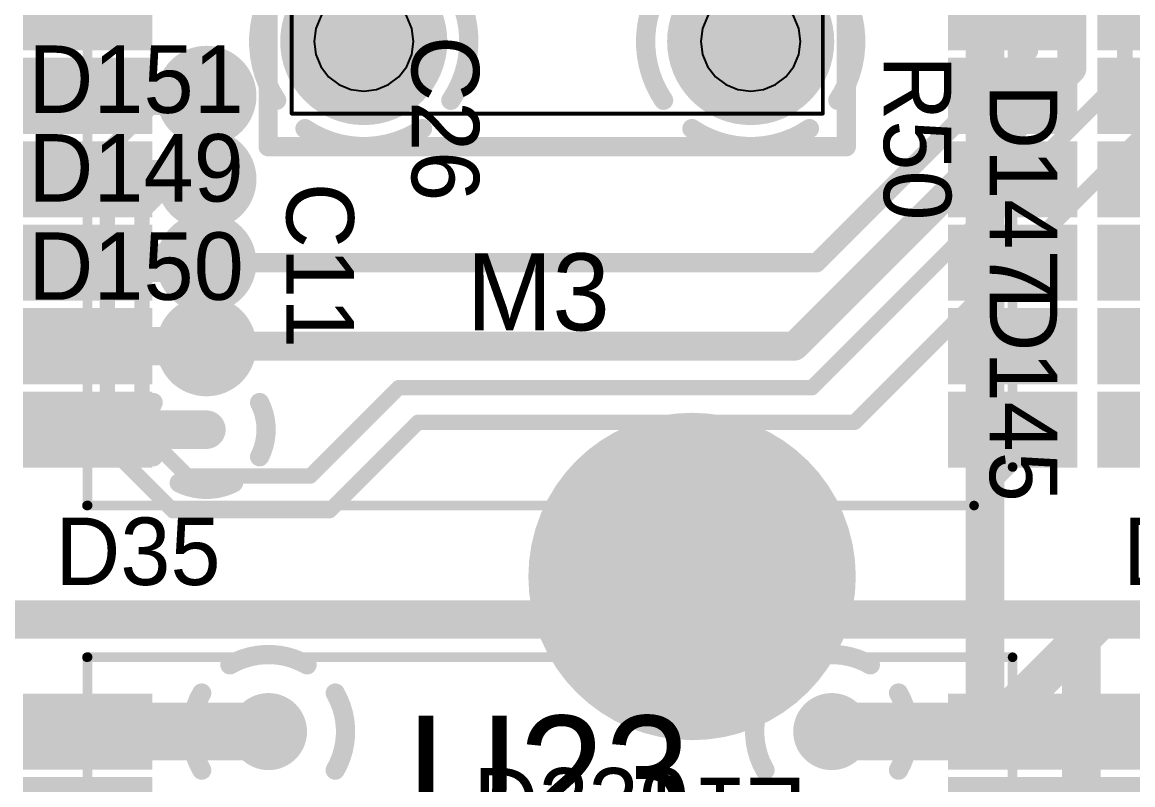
# Model space of a CAD drawing. Extents: x 11.67 to 17.2, y 3.98 to 12.28.
# Drawn here: x 12.776 to 13.353, y 8.045 to 8.441 of the extents above; entities that cross this region are included whole.
import ezdxf

# ---------------------------------------------------------------- set-up
doc = ezdxf.new("R2010")
doc.units = 0
doc.layers.get('0').update_dxf_attribs({"linetype": 'CONTINUOUS'})
for name, color, linetype in [('BOTTOMLAYER', 5, 'CONTINUOUS'), ('BOTTOMOVERLAY', 54, 'CONTINUOUS'), ('BOTTOMSOLDER', 6, 'CONTINUOUS'), ('INTERNALPLANE1', 76, 'CONTINUOUS'), ('MECHANICAL10', 56, 'CONTINUOUS'), ('MECHANICAL6', 56, 'CONTINUOUS'), ('MECHANICAL8', 56, 'CONTINUOUS'), ('MECHANICAL9', 56, 'CONTINUOUS'), ('MIDLAYER1', 16, 'CONTINUOUS'), ('MULTILAYER', 9, 'CONTINUOUS'), ('TOPLAYER', 1, 'CONTINUOUS'), ('TOPOVERLAY', 2, 'CONTINUOUS'), ('TOPPASTE', 8, 'CONTINUOUS'), ('TOPSOLDER', 216, 'CONTINUOUS')]:
    doc.layers.add(name, color=color, linetype=linetype)

# ---------------------------------------------------------------- blocks, each defined once
blk = doc.blocks.new('SMA_TH_HL_SMA_KHD4_B_40')
at = {"layer": 'BOTTOMLAYER', "const_width": 0.03937}
for points in [[(-0.12008, 0.10039, 1), (-0.08071, 0.10039, 1)], [(0.08071, 0.10039, 1), (0.12008, 0.10039, 1)], [(-0.01969, 0, 1), (0.01969, 0, 1)], [(-0.12008, -0.10039, 1), (-0.08071, -0.10039, 1)], [(0.08071, -0.10039, 1), (0.12008, -0.10039, 1)]]:
    blk.add_lwpolyline(points, format="xyb", close=True, dxfattribs=at)
at = {"layer": 'BOTTOMOVERLAY', "const_width": 0.01}
for points in [[(-0.155, -0.15), (-0.155, 0.15)], [(0.155, 0.15), (-0.155, 0.15)], [(0.155, -0.15), (0.155, 0.15)], [(0.155, -0.15), (-0.155, -0.15)]]:
    blk.add_lwpolyline(points, dxfattribs=at)
at = {"layer": 'BOTTOMOVERLAY'}
for points, const_width in [([(-0.1575, 0.15, 1), (-0.1525, 0.15, 1)], 0.005), ([(-0.1575, 0.15, 1), (-0.1525, 0.15, 1)], 0.005), ([(0.1525, 0.15, 1), (0.1575, 0.15, 1)], 0.005), ([(0.1525, 0.15, 1), (0.1575, 0.15, 1)], 0.005), ([(0.07433, 0, 1), (-0.07433, 0, 1)], 0.01), ([(-0.07683, 0, 1), (-0.07183, 0, 1)], 0.005), ([(0.07183, 0, 1), (0.07683, 0, 1)], 0.005), ([(-0.1575, -0.15, 1), (-0.1525, -0.15, 1)], 0.005), ([(-0.1575, -0.15, 1), (-0.1525, -0.15, 1)], 0.005), ([(0.1525, -0.15, 1), (0.1575, -0.15, 1)], 0.005), ([(0.1525, -0.15, 1), (0.1575, -0.15, 1)], 0.005)]:
    blk.add_lwpolyline(points, format="xyb", close=True, dxfattribs=dict(at, const_width=const_width))
at = {"layer": 'BOTTOMSOLDER', "const_width": 0.04337}
for points in [[(-0.12208, 0.10039, 1), (-0.07871, 0.10039, 1)], [(0.07871, 0.10039, 1), (0.12208, 0.10039, 1)], [(-0.02168, 0, 1), (0.02168, 0, 1)], [(-0.12208, -0.10039, 1), (-0.07871, -0.10039, 1)], [(0.07871, -0.10039, 1), (0.12208, -0.10039, 1)]]:
    blk.add_lwpolyline(points, format="xyb", close=True, dxfattribs=at)
at = {"layer": 'INTERNALPLANE1', "const_width": 0.01}
for points in [[(-0.13088, 0.1456, -0.305731), (-0.0699, 0.1456)], [(0.0699, 0.1456, -0.305731), (0.13089, 0.1456)], [(-0.1456, 0.0699, -0.305731), (-0.1456, 0.13089)], [(-0.05519, 0.13089, -0.305731), (-0.05519, 0.0699)], [(0.05519, 0.0699, -0.305731), (0.05519, 0.13089)], [(0.1456, 0.13089, -0.305731), (0.1456, 0.0699)], [(-0.0699, 0.05519, -0.305731), (-0.13088, 0.05519)], [(0.13089, 0.05519, -0.305731), (0.0699, 0.05519)], [(-0.13088, -0.05519, -0.305731), (-0.0699, -0.05519)], [(0.0699, -0.05519, -0.305731), (0.13089, -0.05519)], [(-0.1456, -0.13088, -0.305731), (-0.1456, -0.0699)], [(-0.05519, -0.0699, -0.305731), (-0.05519, -0.13088)], [(0.05519, -0.13088, -0.305731), (0.05519, -0.0699)], [(0.1456, -0.0699, -0.305731), (0.1456, -0.13088)], [(-0.0699, -0.1456, -0.305731), (-0.13088, -0.1456)], [(0.13089, -0.1456, -0.305731), (0.0699, -0.1456)]]:
    blk.add_lwpolyline(points, format="xyb", dxfattribs=at)
at = {"layer": 'INTERNALPLANE1'}
for points, const_width in [([(-0.13338, 0.1456, 1), (-0.12838, 0.1456, 1)], 0.005), ([(-0.0724, 0.1456, 1), (-0.0674, 0.1456, 1)], 0.005), ([(0.0674, 0.1456, 1), (0.0724, 0.1456, 1)], 0.005), ([(0.12839, 0.1456, 1), (0.13339, 0.1456, 1)], 0.005), ([(-0.1481, 0.13089, 1), (-0.1431, 0.13089, 1)], 0.005), ([(-0.05769, 0.13089, 1), (-0.05269, 0.13089, 1)], 0.005), ([(0.05269, 0.13089, 1), (0.05769, 0.13089, 1)], 0.005), ([(0.1431, 0.13089, 1), (0.1481, 0.13089, 1)], 0.005), ([(-0.1481, 0.0699, 1), (-0.1431, 0.0699, 1)], 0.005), ([(-0.05769, 0.0699, 1), (-0.05269, 0.0699, 1)], 0.005), ([(0.05269, 0.0699, 1), (0.05769, 0.0699, 1)], 0.005), ([(0.1431, 0.0699, 1), (0.1481, 0.0699, 1)], 0.005), ([(-0.13338, 0.05519, 1), (-0.12838, 0.05519, 1)], 0.005), ([(-0.0724, 0.05519, 1), (-0.0674, 0.05519, 1)], 0.005), ([(0.0674, 0.05519, 1), (0.0724, 0.05519, 1)], 0.005), ([(0.12839, 0.05519, 1), (0.13339, 0.05519, 1)], 0.005), ([(-0.02476, 0, 1), (0.02476, 0, 1)], 0.04953), ([(-0.13338, -0.05519, 1), (-0.12838, -0.05519, 1)], 0.005), ([(-0.0724, -0.05519, 1), (-0.0674, -0.05519, 1)], 0.005), ([(0.0674, -0.05519, 1), (0.0724, -0.05519, 1)], 0.005), ([(0.12839, -0.05519, 1), (0.13339, -0.05519, 1)], 0.005), ([(-0.1481, -0.0699, 1), (-0.1431, -0.0699, 1)], 0.005), ([(-0.05769, -0.0699, 1), (-0.05269, -0.0699, 1)], 0.005), ([(0.05269, -0.0699, 1), (0.05769, -0.0699, 1)], 0.005), ([(0.1431, -0.0699, 1), (0.1481, -0.0699, 1)], 0.005), ([(-0.1481, -0.13088, 1), (-0.1431, -0.13088, 1)], 0.005), ([(-0.05769, -0.13088, 1), (-0.05269, -0.13088, 1)], 0.005), ([(0.05269, -0.13088, 1), (0.05769, -0.13088, 1)], 0.005), ([(0.1431, -0.13088, 1), (0.1481, -0.13088, 1)], 0.005), ([(-0.13338, -0.1456, 1), (-0.12838, -0.1456, 1)], 0.005), ([(-0.0724, -0.1456, 1), (-0.0674, -0.1456, 1)], 0.005), ([(0.0674, -0.1456, 1), (0.0724, -0.1456, 1)], 0.005), ([(0.12839, -0.1456, 1), (0.13339, -0.1456, 1)], 0.005)]:
    blk.add_lwpolyline(points, format="xyb", close=True, dxfattribs=dict(at, const_width=const_width))
at = {"layer": 'MECHANICAL6', "const_width": 0.002}
for points in [[(0.1378, 0.1378), (-0.13779, 0.1378)], [(-0.13779, -0.13779), (-0.13779, 0.1378)], [(0.1378, -0.13779), (0.1378, 0.1378)], [(0.1378, -0.13779), (-0.13779, -0.13779)]]:
    blk.add_lwpolyline(points, dxfattribs=at)
at = {"layer": 'MECHANICAL6', "const_width": 0.001}
for points in [[(-0.13829, 0.1378, 1), (-0.13729, 0.1378, 1)], [(-0.13829, 0.1378, 1), (-0.13729, 0.1378, 1)], [(0.1373, 0.1378, 1), (0.1383, 0.1378, 1)], [(0.1373, 0.1378, 1), (0.1383, 0.1378, 1)], [(-0.13829, -0.13779, 1), (-0.13729, -0.13779, 1)], [(-0.13829, -0.13779, 1), (-0.13729, -0.13779, 1)], [(0.1373, -0.13779, 1), (0.1383, -0.13779, 1)], [(0.1373, -0.13779, 1), (0.1383, -0.13779, 1)]]:
    blk.add_lwpolyline(points, format="xyb", close=True, dxfattribs=at)
at = {"layer": 'MECHANICAL8'}
for p, q in [((-0.1396, -0.13599), (-0.14035, -0.13779)), ((-0.14035, -0.13779), (-0.1396, -0.1396)), ((-0.13779, -0.13524), (-0.1396, -0.13599)), ((-0.13599, -0.13599), (-0.13779, -0.13524)), ((-0.13524, -0.13779), (-0.13599, -0.13599)), ((-0.13599, -0.1396), (-0.13524, -0.13779)), ((-0.1396, -0.1396), (-0.13779, -0.14035)), ((-0.13779, -0.14035), (-0.13599, -0.1396))]:
    blk.add_line(p, q, dxfattribs=at)
at = {"layer": 'MECHANICAL9'}
for p, q in [((-0.1133, 0.12274), (-0.11864, 0.11864)), ((-0.10707, 0.12532), (-0.1133, 0.12274)), ((-0.10039, 0.1262), (-0.10707, 0.12532)), ((-0.09371, 0.12532), (-0.10039, 0.1262)), ((-0.08748, 0.12274), (-0.09371, 0.12532)), ((-0.08214, 0.11864), (-0.08748, 0.12274)), ((0.08748, 0.12274), (0.08214, 0.11864)), ((0.09371, 0.12532), (0.08748, 0.12274)), ((0.10039, 0.1262), (0.09371, 0.12532)), ((0.10707, 0.12532), (0.10039, 0.1262)), ((0.1133, 0.12274), (0.10707, 0.12532)), ((0.11864, 0.11864), (0.1133, 0.12274)), ((-0.11864, 0.11864), (-0.12274, 0.1133)), ((-0.07804, 0.1133), (-0.08214, 0.11864)), ((0.08214, 0.11864), (0.07804, 0.1133)), ((0.12274, 0.1133), (0.11864, 0.11864)), ((-0.12274, 0.1133), (-0.12532, 0.10707)), ((-0.07546, 0.10707), (-0.07804, 0.1133)), ((0.07804, 0.1133), (0.07546, 0.10707)), ((0.12532, 0.10707), (0.12274, 0.1133)), ((-0.12532, 0.10707), (-0.1262, 0.10039)), ((-0.07458, 0.10039), (-0.07546, 0.10707)), ((0.07546, 0.10707), (0.07458, 0.10039)), ((0.1262, 0.10039), (0.12532, 0.10707)), ((-0.1262, 0.10039), (-0.12532, 0.09371)), ((-0.07546, 0.09371), (-0.07458, 0.10039)), ((0.07458, 0.10039), (0.07546, 0.09371)), ((0.12532, 0.09371), (0.1262, 0.10039)), ((-0.12532, 0.09371), (-0.12274, 0.08748)), ((-0.07804, 0.08748), (-0.07546, 0.09371)), ((0.07546, 0.09371), (0.07804, 0.08748)), ((0.12274, 0.08748), (0.12532, 0.09371)), ((-0.12274, 0.08748), (-0.11864, 0.08214)), ((-0.08214, 0.08214), (-0.07804, 0.08748)), ((0.07804, 0.08748), (0.08214, 0.08214)), ((0.11864, 0.08214), (0.12274, 0.08748)), ((-0.11864, 0.08214), (-0.1133, 0.07804)), ((-0.08748, 0.07804), (-0.08214, 0.08214)), ((0.08214, 0.08214), (0.08748, 0.07804)), ((0.1133, 0.07804), (0.11864, 0.08214)), ((-0.1133, 0.07804), (-0.10707, 0.07546)), ((-0.10707, 0.07546), (-0.10039, 0.07458)), ((-0.10039, 0.07458), (-0.09371, 0.07546)), ((-0.09371, 0.07546), (-0.08748, 0.07804)), ((0.08748, 0.07804), (0.09371, 0.07546)), ((0.09371, 0.07546), (0.10039, 0.07458)), ((0.10039, 0.07458), (0.10707, 0.07546)), ((0.10707, 0.07546), (0.1133, 0.07804)), ((-0.00668, 0.02493), (-0.01291, 0.02235)), ((0, 0.02581), (-0.00668, 0.02493)), ((0.00668, 0.02493), (0, 0.02581)), ((0.01291, 0.02235), (0.00668, 0.02493)), ((-0.01825, 0.01825), (-0.02235, 0.01291)), ((-0.01291, 0.02235), (-0.01825, 0.01825)), ((0.01825, 0.01825), (0.01291, 0.02235)), ((0.02235, 0.01291), (0.01825, 0.01825)), ((-0.02235, 0.01291), (-0.02493, 0.00668)), ((0.02493, 0.00668), (0.02235, 0.01291)), ((-0.02493, 0.00668), (-0.02581, 0)), ((0.02581, 0), (0.02493, 0.00668)), ((-0.02581, 0), (-0.02493, -0.00668)), ((0.02493, -0.00668), (0.02581, 0)), ((-0.02493, -0.00668), (-0.02235, -0.01291)), ((0.02235, -0.01291), (0.02493, -0.00668)), ((-0.02235, -0.01291), (-0.01825, -0.01825)), ((0.01825, -0.01825), (0.02235, -0.01291)), ((-0.01825, -0.01825), (-0.01291, -0.02235)), ((-0.01291, -0.02235), (-0.00668, -0.02493)), ((0.00668, -0.02493), (0.01291, -0.02235)), ((0.01291, -0.02235), (0.01825, -0.01825)), ((-0.00668, -0.02493), (0, -0.02581)), ((0, -0.02581), (0.00668, -0.02493)), ((-0.10039, -0.07458), (-0.10707, -0.07546)), ((-0.09371, -0.07546), (-0.10039, -0.07458)), ((0.10039, -0.07458), (0.09371, -0.07546)), ((0.10707, -0.07546), (0.10039, -0.07458)), ((-0.1133, -0.07804), (-0.11864, -0.08214)), ((-0.10707, -0.07546), (-0.1133, -0.07804)), ((-0.08748, -0.07804), (-0.09371, -0.07546)), ((-0.08214, -0.08214), (-0.08748, -0.07804)), ((0.08748, -0.07804), (0.08214, -0.08214)), ((0.09371, -0.07546), (0.08748, -0.07804)), ((0.1133, -0.07804), (0.10707, -0.07546)), ((0.11864, -0.08214), (0.1133, -0.07804)), ((-0.11864, -0.08214), (-0.12274, -0.08748)), ((-0.07804, -0.08748), (-0.08214, -0.08214)), ((0.08214, -0.08214), (0.07804, -0.08748)), ((0.12274, -0.08748), (0.11864, -0.08214)), ((-0.12274, -0.08748), (-0.12532, -0.09371)), ((-0.07546, -0.09371), (-0.07804, -0.08748)), ((0.07804, -0.08748), (0.07546, -0.09371)), ((0.12532, -0.09371), (0.12274, -0.08748)), ((-0.12532, -0.09371), (-0.1262, -0.10039)), ((-0.07458, -0.10039), (-0.07546, -0.09371)), ((0.07546, -0.09371), (0.07458, -0.10039)), ((0.1262, -0.10039), (0.12532, -0.09371)), ((-0.1262, -0.10039), (-0.12532, -0.10707)), ((-0.07546, -0.10707), (-0.07458, -0.10039)), ((0.07458, -0.10039), (0.07546, -0.10707)), ((0.12532, -0.10707), (0.1262, -0.10039)), ((-0.12532, -0.10707), (-0.12274, -0.1133)), ((-0.07804, -0.1133), (-0.07546, -0.10707)), ((0.07546, -0.10707), (0.07804, -0.1133)), ((0.12274, -0.1133), (0.12532, -0.10707)), ((-0.12274, -0.1133), (-0.11864, -0.11864)), ((-0.08214, -0.11864), (-0.07804, -0.1133)), ((0.07804, -0.1133), (0.08214, -0.11864)), ((0.11864, -0.11864), (0.12274, -0.1133)), ((-0.11864, -0.11864), (-0.1133, -0.12274)), ((-0.08748, -0.12274), (-0.08214, -0.11864)), ((0.08214, -0.11864), (0.08748, -0.12274)), ((0.1133, -0.12274), (0.11864, -0.11864)), ((-0.1133, -0.12274), (-0.10707, -0.12532)), ((-0.10707, -0.12532), (-0.10039, -0.1262)), ((-0.10039, -0.1262), (-0.09371, -0.12532)), ((-0.09371, -0.12532), (-0.08748, -0.12274)), ((0.08748, -0.12274), (0.09371, -0.12532)), ((0.09371, -0.12532), (0.10039, -0.1262)), ((0.10039, -0.1262), (0.10707, -0.12532)), ((0.10707, -0.12532), (0.1133, -0.12274))]:
    blk.add_line(p, q, dxfattribs=at)
at = {"layer": 'MIDLAYER1', "const_width": 0.03937}
for points in [[(-0.12008, 0.10039, 1), (-0.08071, 0.10039, 1)], [(0.08071, 0.10039, 1), (0.12008, 0.10039, 1)], [(-0.01969, 0, 1), (0.01969, 0, 1)], [(-0.12008, -0.10039, 1), (-0.08071, -0.10039, 1)], [(0.08071, -0.10039, 1), (0.12008, -0.10039, 1)]]:
    blk.add_lwpolyline(points, format="xyb", close=True, dxfattribs=at)
at = {"layer": 'MULTILAYER', "const_width": 0.03937}
for points in [[(-0.12008, 0.10039, 1), (-0.08071, 0.10039, 1)], [(0.08071, 0.10039, 1), (0.12008, 0.10039, 1)], [(-0.01969, 0, 1), (0.01969, 0, 1)], [(-0.12008, -0.10039, 1), (-0.08071, -0.10039, 1)], [(0.08071, -0.10039, 1), (0.12008, -0.10039, 1)]]:
    blk.add_lwpolyline(points, format="xyb", close=True, dxfattribs=at)
at = {"layer": 'TOPLAYER', "const_width": 0.03937}
for points in [[(-0.12008, 0.10039, 1), (-0.08071, 0.10039, 1)], [(0.08071, 0.10039, 1), (0.12008, 0.10039, 1)], [(-0.01969, 0, 1), (0.01969, 0, 1)], [(-0.12008, -0.10039, 1), (-0.08071, -0.10039, 1)], [(0.08071, -0.10039, 1), (0.12008, -0.10039, 1)]]:
    blk.add_lwpolyline(points, format="xyb", close=True, dxfattribs=at)
at = {"layer": 'TOPSOLDER', "const_width": 0.04337}
for points in [[(-0.12208, 0.10039, 1), (-0.07871, 0.10039, 1)], [(0.07871, 0.10039, 1), (0.12208, 0.10039, 1)], [(-0.02168, 0, 1), (0.02168, 0, 1)], [(-0.12208, -0.10039, 1), (-0.07871, -0.10039, 1)], [(0.07871, -0.10039, 1), (0.12208, -0.10039, 1)]]:
    blk.add_lwpolyline(points, format="xyb", close=True, dxfattribs=at)
blk = doc.blocks.new('LB1020B_61')
at = {"layer": 'TOPLAYER'}
for points in [[(0.45047, 0.06622), (0.50953, 0.06622), (0.45047, 0.09772), (0.50953, 0.09772)], [(0.45047, 0.02291), (0.50953, 0.02291), (0.45047, 0.05441), (0.50953, 0.05441)]]:
    blk.add_solid(points, dxfattribs=at)
at = {"layer": 'TOPPASTE'}
for points in [[(0.45047, 0.06622), (0.50953, 0.06622), (0.45047, 0.09772), (0.50953, 0.09772)], [(0.45047, 0.02291), (0.50953, 0.02291), (0.45047, 0.05441), (0.50953, 0.05441)]]:
    blk.add_solid(points, dxfattribs=at)
at = {"layer": 'TOPSOLDER'}
for points in [[(0.44647, 0.06222), (0.51353, 0.06222), (0.44647, 0.10172), (0.51353, 0.10172)], [(0.44647, 0.01891), (0.51353, 0.01891), (0.44647, 0.05841), (0.51353, 0.05841)]]:
    blk.add_solid(points, dxfattribs=at)
blk = doc.blocks.new('LB1020B_67')
at = {"layer": 'TOPLAYER'}
for points in [[(-0.02953, 0.57488), (0.02953, 0.57488), (-0.02953, 0.60638), (0.02953, 0.60638)], [(0.45047, 0.57488), (0.50953, 0.57488), (0.45047, 0.60638), (0.50953, 0.60638)], [(-0.02953, 0.53157), (0.02953, 0.53157), (-0.02953, 0.56307), (0.02953, 0.56307)], [(0.45047, 0.53157), (0.50953, 0.53157), (0.45047, 0.56307), (0.50953, 0.56307)], [(-0.02953, 0.48827), (0.02953, 0.48827), (-0.02953, 0.51976), (0.02953, 0.51976)], [(0.45047, 0.48827), (0.50953, 0.48827), (0.45047, 0.51976), (0.50953, 0.51976)], [(-0.02953, 0.44496), (0.02953, 0.44496), (-0.02953, 0.47646), (0.02953, 0.47646)], [(0.45047, 0.44496), (0.50953, 0.44496), (0.45047, 0.47646), (0.50953, 0.47646)], [(-0.02953, 0.40165), (0.02953, 0.40165), (-0.02953, 0.43315), (0.02953, 0.43315)], [(0.45047, 0.40165), (0.50953, 0.40165), (0.45047, 0.43315), (0.50953, 0.43315)], [(-0.02953, 0.35835), (0.02953, 0.35835), (-0.02953, 0.38984), (0.02953, 0.38984)], [(0.45047, 0.35835), (0.50953, 0.35835), (0.45047, 0.38984), (0.50953, 0.38984)]]:
    blk.add_solid(points, dxfattribs=at)
at = {"layer": 'TOPOVERLAY', "const_width": 0.005}
for points in [[(0.02, 0.63), (0, 0.61)], [(0.48031, 0.63), (0.02, 0.63)], [(0.48, 0.62992), (0.48, 0)], [(0, 0.61), (0, 0.00008)]]:
    blk.add_lwpolyline(points, dxfattribs=at)
at = {"layer": 'TOPOVERLAY', "const_width": 0.0025}
for points in [[(0.01875, 0.63, 1), (0.02125, 0.63, 1)], [(0.01875, 0.63, 1), (0.02125, 0.63, 1)], [(0.47875, 0.62992, 1), (0.48125, 0.62992, 1)], [(0.47907, 0.63, 1), (0.48157, 0.63, 1)], [(-0.00125, 0.61, 1), (0.00125, 0.61, 1)], [(-0.00125, 0.61, 1), (0.00125, 0.61, 1)]]:
    blk.add_lwpolyline(points, format="xyb", close=True, dxfattribs=at)
at = {"layer": 'TOPPASTE'}
for points in [[(-0.02953, 0.57488), (0.02953, 0.57488), (-0.02953, 0.60638), (0.02953, 0.60638)], [(0.45047, 0.57488), (0.50953, 0.57488), (0.45047, 0.60638), (0.50953, 0.60638)], [(-0.02953, 0.53157), (0.02953, 0.53157), (-0.02953, 0.56307), (0.02953, 0.56307)], [(0.45047, 0.53157), (0.50953, 0.53157), (0.45047, 0.56307), (0.50953, 0.56307)], [(-0.02953, 0.48827), (0.02953, 0.48827), (-0.02953, 0.51976), (0.02953, 0.51976)], [(0.45047, 0.48827), (0.50953, 0.48827), (0.45047, 0.51976), (0.50953, 0.51976)], [(-0.02953, 0.44496), (0.02953, 0.44496), (-0.02953, 0.47646), (0.02953, 0.47646)], [(0.45047, 0.44496), (0.50953, 0.44496), (0.45047, 0.47646), (0.50953, 0.47646)], [(-0.02953, 0.40165), (0.02953, 0.40165), (-0.02953, 0.43315), (0.02953, 0.43315)], [(0.45047, 0.40165), (0.50953, 0.40165), (0.45047, 0.43315), (0.50953, 0.43315)], [(-0.02953, 0.35835), (0.02953, 0.35835), (-0.02953, 0.38984), (0.02953, 0.38984)], [(0.45047, 0.35835), (0.50953, 0.35835), (0.45047, 0.38984), (0.50953, 0.38984)]]:
    blk.add_solid(points, dxfattribs=at)
at = {"layer": 'TOPSOLDER'}
for points in [[(-0.03353, 0.57088), (0.03353, 0.57088), (-0.03353, 0.61038), (0.03353, 0.61038)], [(0.44647, 0.57088), (0.51353, 0.57088), (0.44647, 0.61038), (0.51353, 0.61038)], [(-0.03353, 0.52757), (0.03353, 0.52757), (-0.03353, 0.56707), (0.03353, 0.56707)], [(0.44647, 0.52757), (0.51353, 0.52757), (0.44647, 0.56707), (0.51353, 0.56707)], [(-0.03353, 0.48427), (0.03353, 0.48427), (-0.03353, 0.52376), (0.03353, 0.52376)], [(0.44647, 0.48427), (0.51353, 0.48427), (0.44647, 0.52376), (0.51353, 0.52376)], [(-0.03353, 0.44096), (0.03353, 0.44096), (-0.03353, 0.48046), (0.03353, 0.48046)], [(0.44647, 0.44096), (0.51353, 0.44096), (0.44647, 0.48046), (0.51353, 0.48046)], [(-0.03353, 0.39765), (0.03353, 0.39765), (-0.03353, 0.43715), (0.03353, 0.43715)], [(0.44647, 0.39765), (0.51353, 0.39765), (0.44647, 0.43715), (0.51353, 0.43715)], [(-0.03353, 0.35435), (0.03353, 0.35435), (-0.03353, 0.39384), (0.03353, 0.39384)], [(0.44647, 0.35435), (0.51353, 0.35435), (0.44647, 0.39384), (0.51353, 0.39384)]]:
    blk.add_solid(points, dxfattribs=at)
blk = doc.blocks.new('LB1020B_69')
at = {"layer": 'TOPLAYER'}
for points in [[(-0.02953, 0.06622), (0.02953, 0.06622), (-0.02953, 0.09772), (0.02953, 0.09772)], [(0.45047, 0.06622), (0.50953, 0.06622), (0.45047, 0.09772), (0.50953, 0.09772)], [(-0.02953, 0.02291), (0.02953, 0.02291), (-0.02953, 0.05441), (0.02953, 0.05441)], [(0.45047, 0.02291), (0.50953, 0.02291), (0.45047, 0.05441), (0.50953, 0.05441)]]:
    blk.add_solid(points, dxfattribs=at)
at = {"layer": 'TOPOVERLAY', "const_width": 0.005}
for points in [[(0.48, 0.62992), (0.48, 0)], [(0, 0.61), (0, 0.00008)], [(0.48031, 0.00008), (0, 0.00008)]]:
    blk.add_lwpolyline(points, dxfattribs=at)
at = {"layer": 'TOPOVERLAY', "const_width": 0.0025}
for points in [[(-0.00125, 0.00008, 1), (0.00125, 0.00008, 1)], [(-0.00125, 0.00008, 1), (0.00125, 0.00008, 1)], [(0.47875, 0, 1), (0.48125, 0, 1)], [(0.47907, 0.00008, 1), (0.48157, 0.00008, 1)]]:
    blk.add_lwpolyline(points, format="xyb", close=True, dxfattribs=at)
at = {"layer": 'TOPPASTE'}
for points in [[(-0.02953, 0.06622), (0.02953, 0.06622), (-0.02953, 0.09772), (0.02953, 0.09772)], [(0.45047, 0.06622), (0.50953, 0.06622), (0.45047, 0.09772), (0.50953, 0.09772)], [(-0.02953, 0.02291), (0.02953, 0.02291), (-0.02953, 0.05441), (0.02953, 0.05441)], [(0.45047, 0.02291), (0.50953, 0.02291), (0.45047, 0.05441), (0.50953, 0.05441)]]:
    blk.add_solid(points, dxfattribs=at)
at = {"layer": 'TOPSOLDER'}
for points in [[(-0.03353, 0.06222), (0.03353, 0.06222), (-0.03353, 0.10172), (0.03353, 0.10172)], [(0.44647, 0.06222), (0.51353, 0.06222), (0.44647, 0.10172), (0.51353, 0.10172)], [(-0.03353, 0.01891), (0.03353, 0.01891), (-0.03353, 0.05841), (0.03353, 0.05841)], [(0.44647, 0.01891), (0.51353, 0.01891), (0.44647, 0.05841), (0.51353, 0.05841)]]:
    blk.add_solid(points, dxfattribs=at)
blk = doc.blocks.new('LB1020B_70')
at = {"layer": 'TOPLAYER'}
for points in [[(0.45047, 0.57488), (0.50953, 0.57488), (0.45047, 0.60638), (0.50953, 0.60638)], [(0.45047, 0.53157), (0.50953, 0.53157), (0.45047, 0.56307), (0.50953, 0.56307)], [(0.45047, 0.48827), (0.50953, 0.48827), (0.45047, 0.51976), (0.50953, 0.51976)], [(0.45047, 0.44496), (0.50953, 0.44496), (0.45047, 0.47646), (0.50953, 0.47646)], [(0.45047, 0.40165), (0.50953, 0.40165), (0.45047, 0.43315), (0.50953, 0.43315)], [(0.45047, 0.35835), (0.50953, 0.35835), (0.45047, 0.38984), (0.50953, 0.38984)]]:
    blk.add_solid(points, dxfattribs=at)
at = {"layer": 'TOPPASTE'}
for points in [[(0.45047, 0.57488), (0.50953, 0.57488), (0.45047, 0.60638), (0.50953, 0.60638)], [(0.45047, 0.53157), (0.50953, 0.53157), (0.45047, 0.56307), (0.50953, 0.56307)], [(0.45047, 0.48827), (0.50953, 0.48827), (0.45047, 0.51976), (0.50953, 0.51976)], [(0.45047, 0.44496), (0.50953, 0.44496), (0.45047, 0.47646), (0.50953, 0.47646)], [(0.45047, 0.40165), (0.50953, 0.40165), (0.45047, 0.43315), (0.50953, 0.43315)], [(0.45047, 0.35835), (0.50953, 0.35835), (0.45047, 0.38984), (0.50953, 0.38984)]]:
    blk.add_solid(points, dxfattribs=at)
at = {"layer": 'TOPSOLDER'}
for points in [[(0.44647, 0.57088), (0.51353, 0.57088), (0.44647, 0.61038), (0.51353, 0.61038)], [(0.44647, 0.52757), (0.51353, 0.52757), (0.44647, 0.56707), (0.51353, 0.56707)], [(0.44647, 0.48427), (0.51353, 0.48427), (0.44647, 0.52376), (0.51353, 0.52376)], [(0.44647, 0.44096), (0.51353, 0.44096), (0.44647, 0.48046), (0.51353, 0.48046)], [(0.44647, 0.39765), (0.51353, 0.39765), (0.44647, 0.43715), (0.51353, 0.43715)], [(0.44647, 0.35435), (0.51353, 0.35435), (0.44647, 0.39384), (0.51353, 0.39384)]]:
    blk.add_solid(points, dxfattribs=at)

msp = doc.modelspace()

# ---------------------------------------------------------------- linework, layer by layer
at = {"layer": 'BOTTOMLAYER'}
for points, const_width in [([(13.34856, 8.4136), (13.34856, 9.721)], 0.008), ([(13.32106, 8.41678), (13.32106, 9.6959)], 0.015), ([(13.29856, 8.4261), (13.29856, 9.6784)], 0.01), ([(13.18856, 8.3161), (13.29856, 8.4261)], 0.01), ([(13.17707, 8.2728), (13.32106, 8.41678)], 0.015), ([(13.18626, 8.2513), (13.34856, 8.4136)], 0.008), ([(12.82056, 8.37434), (12.84894, 8.40272)], 0.008), ([(12.84894, 8.40272), (12.87194, 8.40272)], 0.008), ([(13.20826, 8.2333), (13.36656, 8.3916)], 0.008), ([(12.82056, 8.22147), (12.82056, 8.37434)], 0.008), ([(12.83856, 8.34234), (12.85563, 8.35941)], 0.008), ([(12.85563, 8.35941), (12.87194, 8.35941)], 0.008), ([(12.83856, 8.22893), (12.83856, 8.34234)], 0.008), ([(12.87194, 8.3161), (13.18856, 8.3161)], 0.01), ([(12.87194, 8.2728), (13.17707, 8.2728)], 0.015), ([(12.92596, 8.20549), (12.97177, 8.2513)], 0.008), ([(12.97177, 8.2513), (13.18626, 8.2513)], 0.008), ([(12.93596, 8.18749), (12.98177, 8.2333)], 0.008), ([(12.98177, 8.2333), (13.20826, 8.2333)], 0.008), ([(12.83856, 8.22893), (12.862, 8.20549)], 0.008), ([(12.82056, 8.22147), (12.85454, 8.18749)], 0.008), ([(12.862, 8.20549), (12.92596, 8.20549)], 0.008), ([(12.85454, 8.18749), (12.93596, 8.18749)], 0.008)]:
    msp.add_lwpolyline(points, dxfattribs=dict(at, const_width=const_width))
for points, const_width in [([(13.29606, 8.4261, 1), (13.30106, 8.4261, 1)], 0.005), ([(13.29606, 8.4261, 1), (13.30106, 8.4261, 1)], 0.005), ([(13.31731, 8.41678, 1), (13.32481, 8.41678, 1)], 0.0075), ([(13.31731, 8.41678, 1), (13.32481, 8.41678, 1)], 0.0075), ([(13.34656, 8.4136, 1), (13.35056, 8.4136, 1)], 0.004), ([(13.34656, 8.4136, 1), (13.35056, 8.4136, 1)], 0.004), ([(12.86694, 8.40272, 1), (12.87694, 8.40272, 1)], 0.01), ([(12.84694, 8.40272, 1), (12.85094, 8.40272, 1)], 0.004), ([(12.84694, 8.40272, 1), (12.85094, 8.40272, 1)], 0.004), ([(12.86994, 8.40272, 1), (12.87394, 8.40272, 1)], 0.004), ([(12.81856, 8.37434, 1), (12.82256, 8.37434, 1)], 0.004), ([(12.81856, 8.37434, 1), (12.82256, 8.37434, 1)], 0.004), ([(12.86694, 8.35941, 1), (12.87694, 8.35941, 1)], 0.01), ([(12.85363, 8.35941, 1), (12.85763, 8.35941, 1)], 0.004), ([(12.85363, 8.35941, 1), (12.85763, 8.35941, 1)], 0.004), ([(12.86994, 8.35941, 1), (12.87394, 8.35941, 1)], 0.004), ([(12.83656, 8.34234, 1), (12.84056, 8.34234, 1)], 0.004), ([(12.83656, 8.34234, 1), (12.84056, 8.34234, 1)], 0.004), ([(12.86694, 8.3161, 1), (12.87694, 8.3161, 1)], 0.01), ([(12.86944, 8.3161, 1), (12.87444, 8.3161, 1)], 0.005), ([(13.18606, 8.3161, 1), (13.19106, 8.3161, 1)], 0.005), ([(13.18606, 8.3161, 1), (13.19106, 8.3161, 1)], 0.005), ([(12.86694, 8.2728, 1), (12.87694, 8.2728, 1)], 0.01), ([(12.86819, 8.2728, 1), (12.87569, 8.2728, 1)], 0.0075), ([(13.17332, 8.2728, 1), (13.18082, 8.2728, 1)], 0.0075), ([(13.17332, 8.2728, 1), (13.18082, 8.2728, 1)], 0.0075), ([(12.96977, 8.2513, 1), (12.97377, 8.2513, 1)], 0.004), ([(12.96977, 8.2513, 1), (12.97377, 8.2513, 1)], 0.004), ([(13.18426, 8.2513, 1), (13.18826, 8.2513, 1)], 0.004), ([(13.18426, 8.2513, 1), (13.18826, 8.2513, 1)], 0.004), ([(12.86694, 8.22949, 1), (12.87694, 8.22949, 1)], 0.01), ([(12.97977, 8.2333, 1), (12.98377, 8.2333, 1)], 0.004), ([(12.97977, 8.2333, 1), (12.98377, 8.2333, 1)], 0.004), ([(13.20626, 8.2333, 1), (13.21026, 8.2333, 1)], 0.004), ([(13.20626, 8.2333, 1), (13.21026, 8.2333, 1)], 0.004), ([(12.83656, 8.22893, 1), (12.84056, 8.22893, 1)], 0.004), ([(12.83656, 8.22893, 1), (12.84056, 8.22893, 1)], 0.004), ([(12.81856, 8.22147, 1), (12.82256, 8.22147, 1)], 0.004), ([(12.81856, 8.22147, 1), (12.82256, 8.22147, 1)], 0.004), ([(13.0915, 8.15329, 1), (13.15646, 8.15329, 1)], 0.06496), ([(12.86, 8.20549, 1), (12.864, 8.20549, 1)], 0.004), ([(12.86, 8.20549, 1), (12.864, 8.20549, 1)], 0.004), ([(12.92396, 8.20549, 1), (12.92796, 8.20549, 1)], 0.004), ([(12.92396, 8.20549, 1), (12.92796, 8.20549, 1)], 0.004), ([(12.85254, 8.18749, 1), (12.85654, 8.18749, 1)], 0.004), ([(12.85254, 8.18749, 1), (12.85654, 8.18749, 1)], 0.004), ([(12.93396, 8.18749, 1), (12.93796, 8.18749, 1)], 0.004), ([(12.93396, 8.18749, 1), (12.93796, 8.18749, 1)], 0.004), ([(12.89417, 8.0728, 1), (12.91417, 8.0728, 1)], 0.02), ([(13.18646, 8.0728, 1), (13.20646, 8.0728, 1)], 0.02)]:
    msp.add_lwpolyline(points, format="xyb", close=True, dxfattribs=dict(at, const_width=const_width))
at = {"layer": 'BOTTOMSOLDER', "const_width": 0.06896}
msp.add_lwpolyline([(13.0895, 8.15329, 1), (13.15846, 8.15329, 1)], format="xyb", close=True, dxfattribs=at)
at = {"layer": 'INTERNALPLANE1', "const_width": 0.02}
for points in [[(13.27596, 8.071), (13.27596, 9.671)], [(11.691, 8.131), (17.17596, 8.131)], [(11.69596, 8.131), (17.18092, 8.131)], [(13.27596, 8.071), (13.33596, 8.131)], [(13.32596, 6.651), (13.32596, 8.121)]]:
    msp.add_lwpolyline(points, dxfattribs=at)
at = {"layer": 'INTERNALPLANE1'}
for points, const_width in [([(12.85894, 8.40272, 1), (12.88494, 8.40272, 1)], 0.026), ([(12.85894, 8.35941, 1), (12.88494, 8.35941, 1)], 0.026), ([(12.85894, 8.3161, 1), (12.88494, 8.3161, 1)], 0.026), ([(12.85894, 8.2728, 1), (12.88494, 8.2728, 1)], 0.026), ([(12.85536, 8.25711, 1), (12.86036, 8.25711, 1)], 0.005), ([(12.88351, 8.25711, 1), (12.88851, 8.25711, 1)], 0.005), ([(12.84182, 8.24356, 1), (12.84682, 8.24356, 1)], 0.005), ([(12.89706, 8.24356, 1), (12.90206, 8.24356, 1)], 0.005), ([(13.0815, 8.15329, 1), (13.16646, 8.15329, 1)], 0.08496), ([(12.84182, 8.21542, 1), (12.84682, 8.21542, 1)], 0.005), ([(12.89706, 8.21542, 1), (12.90206, 8.21542, 1)], 0.005), ([(12.85536, 8.20187, 1), (12.86036, 8.20187, 1)], 0.005), ([(12.88351, 8.20187, 1), (12.88851, 8.20187, 1)], 0.005), ([(13.33096, 8.131, 1), (13.34096, 8.131, 1)], 0.01), ([(13.32096, 8.121, 1), (13.33096, 8.121, 1)], 0.01), ([(12.88167, 8.10744, 1), (12.88667, 8.10744, 1)], 0.005), ([(12.92167, 8.10744, 1), (12.92667, 8.10744, 1)], 0.005), ([(13.17396, 8.10744, 1), (13.17896, 8.10744, 1)], 0.005), ([(13.21396, 8.10744, 1), (13.21896, 8.10744, 1)], 0.005), ([(12.86702, 8.0928, 1), (12.87202, 8.0928, 1)], 0.005), ([(12.93631, 8.0928, 1), (12.94131, 8.0928, 1)], 0.005), ([(13.15932, 8.0928, 1), (13.16432, 8.0928, 1)], 0.005), ([(13.22861, 8.0928, 1), (13.23361, 8.0928, 1)], 0.005), ([(13.27096, 8.071, 1), (13.28096, 8.071, 1)], 0.01), ([(13.27096, 8.071, 1), (13.28096, 8.071, 1)], 0.01), ([(12.86702, 8.0528, 1), (12.87202, 8.0528, 1)], 0.005), ([(12.93631, 8.0528, 1), (12.94131, 8.0528, 1)], 0.005), ([(13.15932, 8.0528, 1), (13.16432, 8.0528, 1)], 0.005), ([(13.22861, 8.0528, 1), (13.23361, 8.0528, 1)], 0.005)]:
    msp.add_lwpolyline(points, format="xyb", close=True, dxfattribs=dict(at, const_width=const_width))
at = {"layer": 'INTERNALPLANE1', "const_width": 0.01}
for points in [[(12.85786, 8.25711, -0.240079), (12.88601, 8.25711)], [(12.84432, 8.21542, -0.240079), (12.84432, 8.24356)], [(12.89956, 8.24356, -0.240079), (12.89956, 8.21542)], [(12.88601, 8.20187, -0.240079), (12.85786, 8.20187)], [(12.88417, 8.10744, -0.267949), (12.92417, 8.10744)], [(13.17646, 8.10744, -0.267949), (13.21646, 8.10744)], [(12.86952, 8.0528, -0.267949), (12.86952, 8.0928)], [(12.93881, 8.0928, -0.267949), (12.93881, 8.0528)], [(13.16182, 8.0528, -0.267949), (13.16182, 8.0928)], [(13.23111, 8.0928, -0.267949), (13.23111, 8.0528)]]:
    msp.add_lwpolyline(points, format="xyb", dxfattribs=at)
at = {"layer": 'MIDLAYER1'}
for points, const_width in [([(12.86694, 8.40272, 1), (12.87694, 8.40272, 1)], 0.01), ([(12.86694, 8.35941, 1), (12.87694, 8.35941, 1)], 0.01), ([(12.86694, 8.3161, 1), (12.87694, 8.3161, 1)], 0.01), ([(12.86694, 8.2728, 1), (12.87694, 8.2728, 1)], 0.01), ([(12.86694, 8.22949, 1), (12.87694, 8.22949, 1)], 0.01), ([(13.0915, 8.15329, 1), (13.15646, 8.15329, 1)], 0.06496), ([(12.89417, 8.0728, 1), (12.91417, 8.0728, 1)], 0.02), ([(13.18646, 8.0728, 1), (13.20646, 8.0728, 1)], 0.02)]:
    msp.add_lwpolyline(points, format="xyb", close=True, dxfattribs=dict(at, const_width=const_width))
at = {"layer": 'MULTILAYER'}
for points, const_width in [([(12.86694, 8.40272, 1), (12.87694, 8.40272, 1)], 0.01), ([(12.86694, 8.35941, 1), (12.87694, 8.35941, 1)], 0.01), ([(12.86694, 8.3161, 1), (12.87694, 8.3161, 1)], 0.01), ([(12.86694, 8.2728, 1), (12.87694, 8.2728, 1)], 0.01), ([(12.86694, 8.22949, 1), (12.87694, 8.22949, 1)], 0.01), ([(13.0915, 8.15329, 1), (13.15646, 8.15329, 1)], 0.06496), ([(12.89417, 8.0728, 1), (12.91417, 8.0728, 1)], 0.02), ([(13.18646, 8.0728, 1), (13.20646, 8.0728, 1)], 0.02)]:
    msp.add_lwpolyline(points, format="xyb", close=True, dxfattribs=dict(at, const_width=const_width))
at = {"layer": 'TOPLAYER'}
for points, const_width in [([(12.81031, 8.40272), (12.87194, 8.40272)], 0.02), ([(12.81031, 8.35941), (12.87194, 8.35941)], 0.02), ([(12.81031, 8.3161), (12.87194, 8.3161)], 0.02), ([(12.81031, 8.2728), (12.87194, 8.2728)], 0.02), ([(12.81031, 8.22949), (12.87194, 8.22949)], 0.02), ([(12.81031, 8.0728), (12.90417, 8.0728)], 0.03), ([(13.19646, 8.0728), (13.29031, 8.0728)], 0.03)]:
    msp.add_lwpolyline(points, dxfattribs=dict(at, const_width=const_width))
for points, const_width in [([(12.80532, 8.40272, 1), (12.81532, 8.40272, 1)], 0.01), ([(12.86694, 8.40272, 1), (12.87694, 8.40272, 1)], 0.01), ([(12.86694, 8.40272, 1), (12.87694, 8.40272, 1)], 0.01), ([(12.80532, 8.35941, 1), (12.81532, 8.35941, 1)], 0.01), ([(12.86694, 8.35941, 1), (12.87694, 8.35941, 1)], 0.01), ([(12.86694, 8.35941, 1), (12.87694, 8.35941, 1)], 0.01), ([(12.80532, 8.3161, 1), (12.81532, 8.3161, 1)], 0.01), ([(12.86694, 8.3161, 1), (12.87694, 8.3161, 1)], 0.01), ([(12.86694, 8.3161, 1), (12.87694, 8.3161, 1)], 0.01), ([(12.80532, 8.2728, 1), (12.81532, 8.2728, 1)], 0.01), ([(12.86694, 8.2728, 1), (12.87694, 8.2728, 1)], 0.01), ([(12.86694, 8.2728, 1), (12.87694, 8.2728, 1)], 0.01), ([(12.80532, 8.22949, 1), (12.81532, 8.22949, 1)], 0.01), ([(12.86694, 8.22949, 1), (12.87694, 8.22949, 1)], 0.01), ([(12.86694, 8.22949, 1), (12.87694, 8.22949, 1)], 0.01), ([(13.0915, 8.15329, 1), (13.15646, 8.15329, 1)], 0.06496), ([(12.89417, 8.0728, 1), (12.91417, 8.0728, 1)], 0.02), ([(13.18646, 8.0728, 1), (13.20646, 8.0728, 1)], 0.02), ([(12.80282, 8.0728, 1), (12.81781, 8.0728, 1)], 0.015), ([(12.89667, 8.0728, 1), (12.91167, 8.0728, 1)], 0.015), ([(13.18896, 8.0728, 1), (13.20396, 8.0728, 1)], 0.015), ([(13.28281, 8.0728, 1), (13.29781, 8.0728, 1)], 0.015)]:
    msp.add_lwpolyline(points, format="xyb", close=True, dxfattribs=dict(at, const_width=const_width))
at = {"layer": 'TOPSOLDER', "const_width": 0.06896}
msp.add_lwpolyline([(13.0895, 8.15329, 1), (13.15846, 8.15329, 1)], format="xyb", close=True, dxfattribs=at)

# ---------------------------------------------------------------- block references
for name, p, rotation in [('LB1020B_67', (13.29031, 8.82012), 180), ('LB1020B_70', (13.8478, 8.82012), 180), ('SMA_TH_HL_SMA_KHD4_B_40', (13.054, 8.53133), 270), ('LB1020B_69', (13.29031, 8.11146), 180), ('LB1020B_61', (13.8478, 8.11146), 180)]:
    msp.add_blockref(name, p, dxfattribs=dict(rotation=rotation))

# ---------------------------------------------------------------- texts
at = {"layer": 'MECHANICAL10'}
for s, rotation, p in [('C26', 270, (12.97848, 8.43388)), ('R50', 270, (13.22348, 8.42388)), ('D147', 270, (13.27848, 8.40888)), ('C11', 270, (12.91348, 8.35763)), ('D145', 270, (13.27848, 8.30388)), ('E14', 180, (13.18348, 8.04888))]:
    msp.add_text(s, height=0.035, rotation=rotation, dxfattribs=at).set_placement(p)
for s, p in [('D151', (12.77948, 8.39388)), ('D149', (12.77948, 8.34788)), ('D150', (12.77948, 8.29688)), ('D35', (12.79348, 8.14888)), ('D34', (13.34748, 8.14888)), ('D230', (13.01048, 8.01888))]:
    msp.add_text(s, height=0.035, dxfattribs=at).set_placement(p)
at = {"layer": 'TOPOVERLAY'}
msp.add_text('M3', height=0.04, rotation=360, dxfattribs=at).set_placement((13.00696, 8.281))
msp.add_text('U23', height=0.06, dxfattribs=at).set_placement((12.97596, 8.021))

doc.saveas('drawing.dxf')
